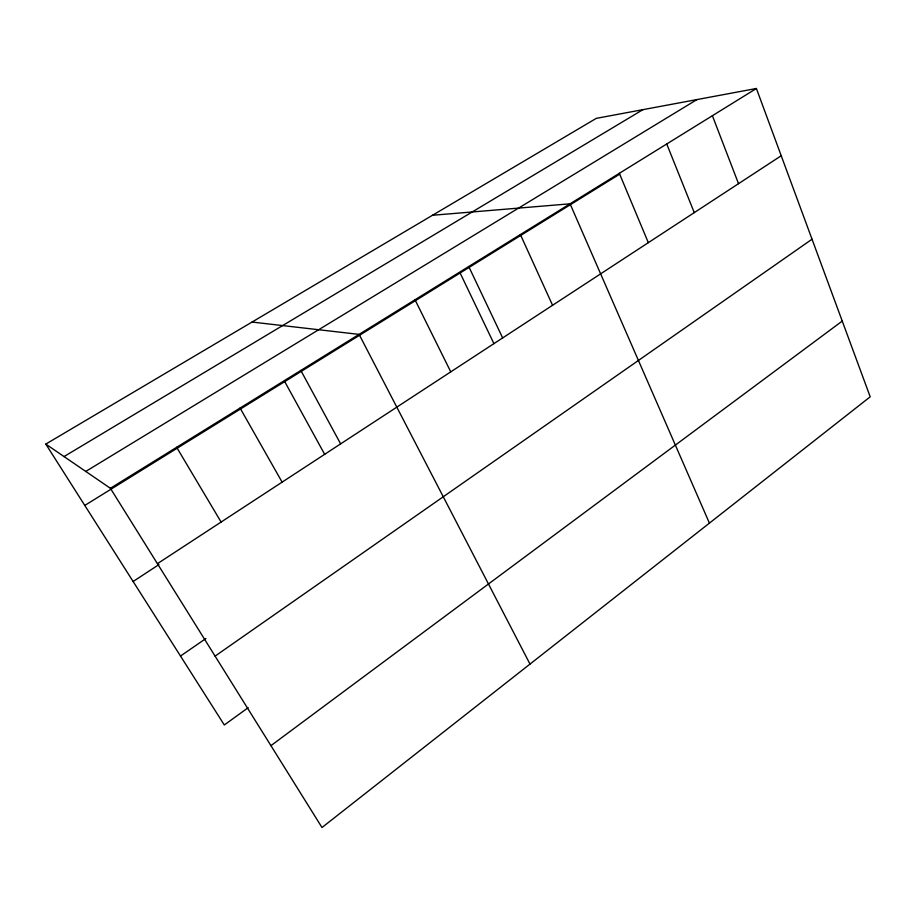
<?xml version="1.0" encoding="UTF-8"?>
<svg xmlns="http://www.w3.org/2000/svg" width="916" height="916" viewBox="0 0 916 916"><rect width="100%" height="100%" fill="white"/><g stroke="black" fill="none" stroke-linecap="round" stroke-linejoin="round"><path stroke-width="1.37" d="M270.941 745.658L842.251 321.069M248.202 707.667L224.306 724.98L45.8 444.088L596.282 118.359L756.398 88.486L870.2 396.811L321.997 827.514L110.401 488.297L45.8 444.088M215.088 656.119L812.034 239.213M180.498 656.051L205.894 638.521M133.118 581.5L158.949 564.588M157.426 563.683L781.222 155.754M84.787 505.437L619.628 174.189M110.401 488.297L756.398 88.486M85.761 471.431L696.962 99.569M64.04 456.569L642.918 109.657M432.501 215.271L570.061 203.81L709.419 523.128M252.026 322.054L359.095 334.386L529.998 664.089M176.651 447.294L221.1 522.04M240.072 408.055L282.117 482.137M284.727 381.606L324.711 454.428M300.826 370.442L340.637 443.871M415.017 299.772L450.764 371.85M460.118 272.979L493.93 343.649M468.74 266.522L502.655 337.924M520.38 234.553L552.566 305.28M619.331 173.319L648.322 242.66M666.733 143.972L694.259 212.626M712.396 115.714L738.525 183.681"/></g></svg>
